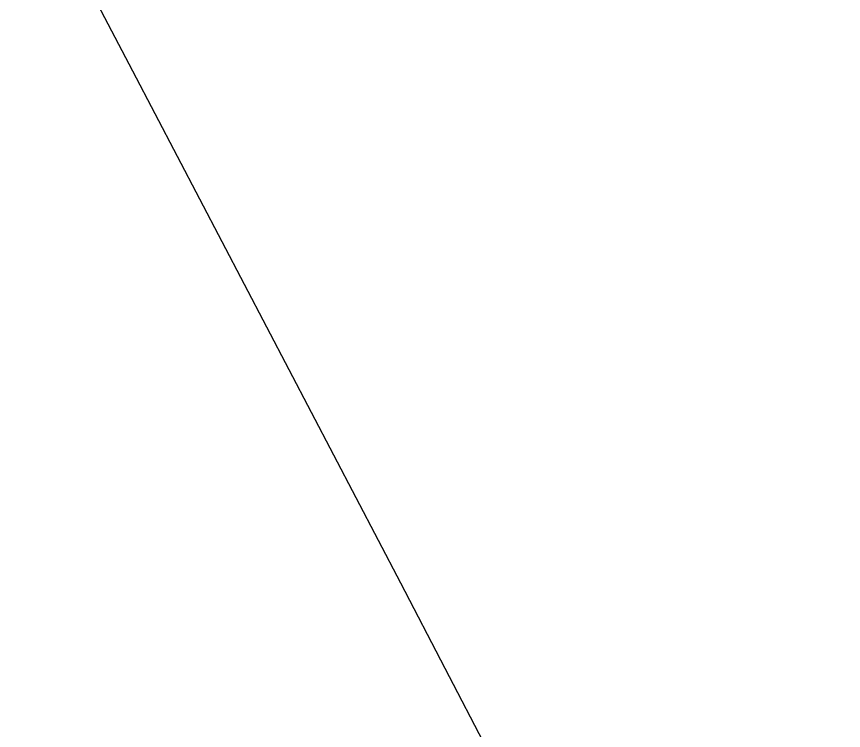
# Model space of a CAD drawing. Header units: millimetres. Extents: x 0 to 279, y 0 to 216.
# Drawn here: x 236.737 to 236.737778, y 71.062993 to 71.063665 of the extents above; entities that cross this region are included whole.
import ezdxf

# ---------------------------------------------------------------- set-up
doc = ezdxf.new("R2010")
doc.units = ezdxf.units.MM

msp = doc.modelspace()

# ---------------------------------------------------------------- linework, layer by layer
at = {"color": 7, "linetype": 'Continuous', "lineweight": 25}
for points, knots in [([(236.73773879, 71.69574193), (236.77334737, 71.69224073), (236.84456452, 71.68523833), (236.93934649, 71.63065102), (237.01139861, 71.55026328), (237.05259807, 71.44989026), (237.05829798, 71.34171104), (237.02786311, 71.23771886), (236.96469715, 71.14958787), (236.8760246, 71.08765802), (236.79539077, 71.06428384), (236.74884481, 71.06276984), (236.73773879, 71.06240859)], [0, 0, 0, 0, 0.107372, 0.214745, 0.322117, 0.42949, 0.536862, 0.644235, 0.751607, 0.85898, 0.966352, 1, 1, 1, 1]), ([(236.73773879, 70.93681303), (236.72308362, 70.93754834), (236.67879878, 70.93977027), (236.60757016, 70.96546911), (236.53677321, 71.02155274), (236.48858354, 71.09829055), (236.46849797, 71.18656064), (236.47876237, 71.27649364), (236.51823022, 71.35809095), (236.5824276, 71.42150798), (236.65930947, 71.45960966), (236.71337276, 71.46400069), (236.73773879, 71.4659797)], [0, 0, 0, 0, 0.053098, 0.160451, 0.267803, 0.375156, 0.482509, 0.589861, 0.697214, 0.804567, 0.911919, 1, 1, 1, 1]), ([(236.73773879, 71.06240859), (236.73416298, 71.06926231), (236.72400538, 71.0887313), (236.6474128, 71.11658536), (236.52616993, 71.13673985), (236.48106825, 71.14423722)], [0, 0, 0, 0, 0.254392, 0.722638, 1, 1, 1, 1])]:
    msp.add_open_spline(points, degree=3, knots=knots, dxfattribs=at)

doc.saveas('drawing.dxf')
